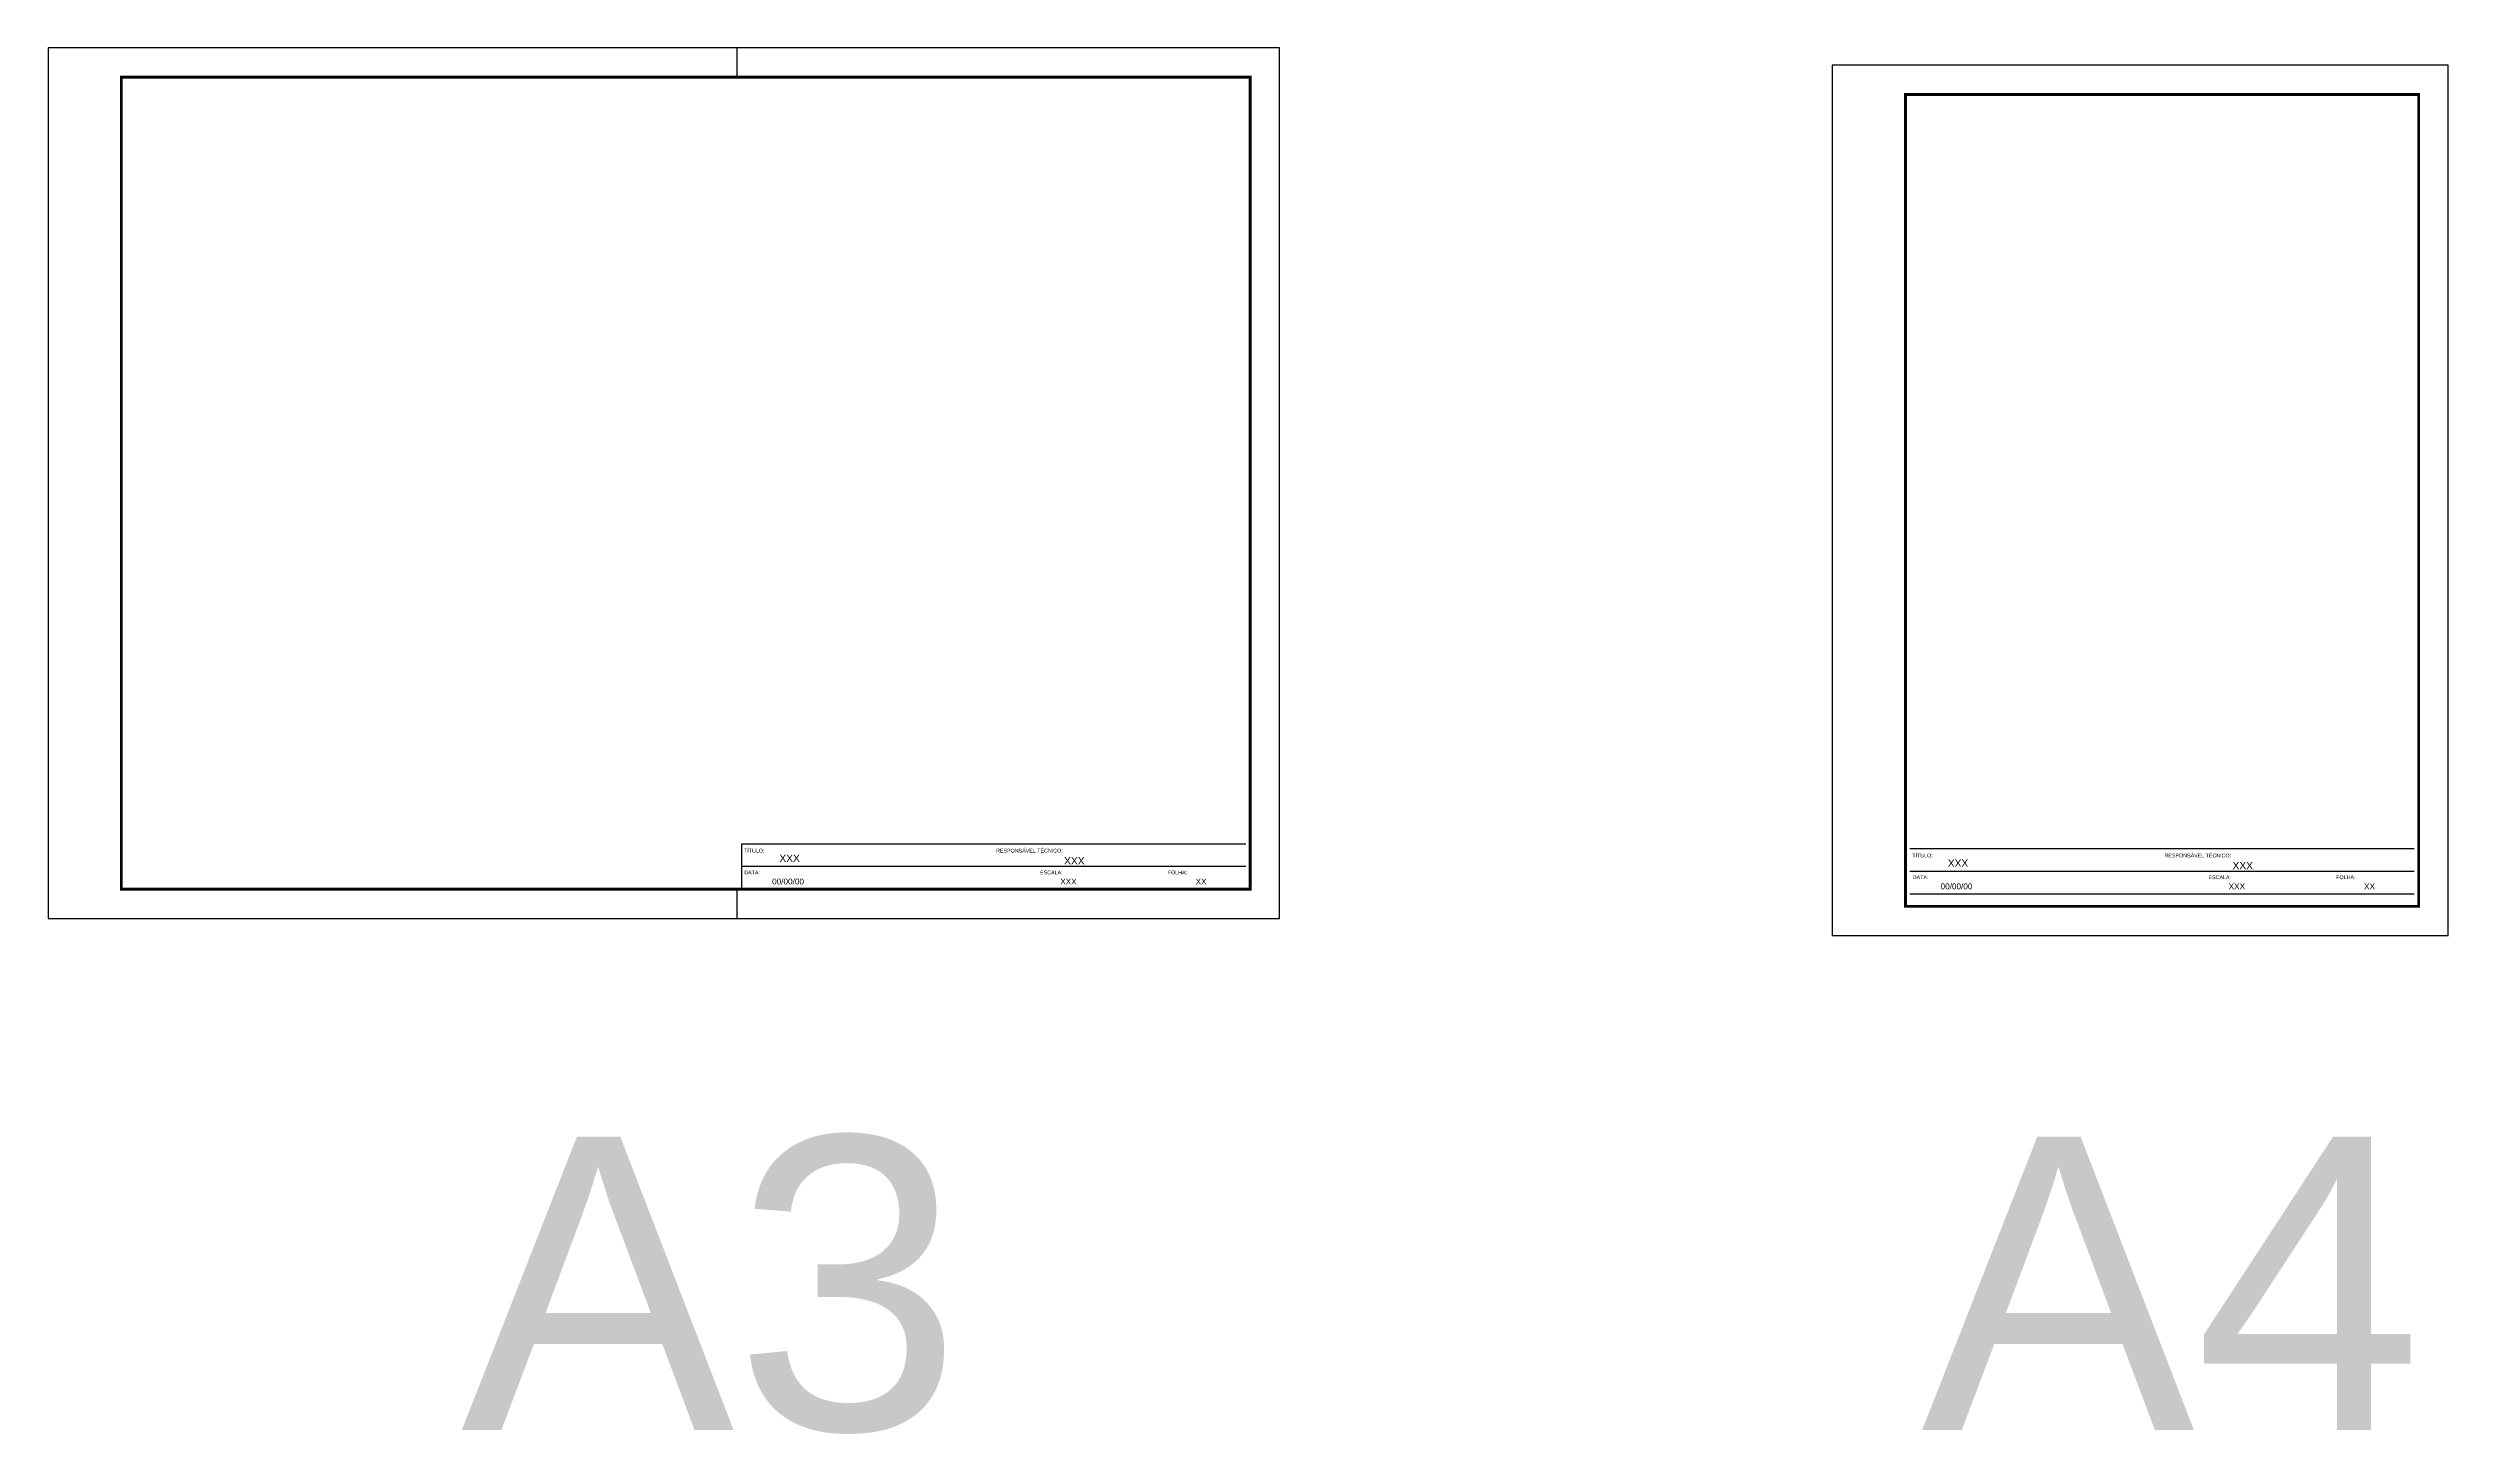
# Model space of a CAD drawing. Header units: millimetres. Extents: x 12832380469 to 12832384453, y 4973163149 to 4973164172.
# Drawn here: x 12832383635 to 12832384453, y 4973163149 to 4973163622 of the extents above; entities that cross this region are included whole.
import ezdxf

# ---------------------------------------------------------------- set-up
doc = ezdxf.new("R2010")
doc.units = ezdxf.units.MM
doc.layers.add('ARQ-FOLHA', color=7, linetype='Continuous')
doc.styles.add('arial', font='arial.ttf')
doc.styles.add('videoaula', font='arial.ttf', dxfattribs={"height": 20})

# ---------------------------------------------------------------- blocks, each defined once
blk = doc.blocks.new('FOLHA A3')
at = {"layer": 'ARQ-FOLHA'}
for p, q in [((420, 0), (0, 0)), ((0, 0), (0, -297)), ((235, -10), (235, 0)), ((420, -297), (420, 0)), ((235, -297), (235, -287)), ((0, -297), (420, -297))]:
    blk.add_line(p, q, dxfattribs=at)
at = {"layer": 'ARQ-FOLHA', "const_width": 1}
blk.add_lwpolyline([(410, -10), (25, -10), (25, -287), (410, -287), (410, -10)], dxfattribs=at)
blk = doc.blocks.new('FOLHA A4')
at = {"layer": 'ARQ-FOLHA'}
for p, q in [((210, 0), (0, 0)), ((0, 0), (0, -297)), ((210, -297), (210, 0)), ((0, -297), (210, -297))]:
    blk.add_line(p, q, dxfattribs=at)
at = {"layer": 'ARQ-FOLHA', "const_width": 1}
blk.add_lwpolyline([(200, -10), (25, -10), (25, -287), (200, -287), (200, -10)], dxfattribs=at)

msp = doc.modelspace()

# ---------------------------------------------------------------- linework, layer by layer
at = {"layer": 'ARQ-FOLHA'}
for p, q in [((12832384043.09935, 4973163350.645837), (12832383871.09935, 4973163350.645837)), ((12832383871.09935, 4973163350.645837), (12832383871.09935, 4973163335.245836)), ((12832384441.54986, 4973163348.99198), (12832384269.54986, 4973163348.99198)), ((12832384043.09935, 4973163342.945837), (12832383871.09935, 4973163342.945837)), ((12832384441.54986, 4973163341.291979), (12832384269.54986, 4973163341.291979)), ((12832384043.09935, 4973163335.245836), (12832383871.09935, 4973163335.245836)), ((12832384441.54986, 4973163333.591979), (12832384269.54986, 4973163333.591979)), ((12832384441.54986, 4973163333.591979), (12832384269.54986, 4973163333.591979))]:
    msp.add_line(p, q, dxfattribs=at)

# ---------------------------------------------------------------- block references
for name, p in [('FOLHA A3', (12832383634.59935, 4973163622.245836)), ('FOLHA A4', (12832384243.04986, 4973163616.402999))]:
    msp.add_blockref(name, p, dxfattribs=at)

# ---------------------------------------------------------------- texts
at = {"char_height": 100, "attachment_point": 1, "style": 'videoaula'}
for s, insert in [('A3', (12832383775.477011, 4973163250.77493)), ('A4', (12832384273.47928, 4973163250.77493))]:
    msp.add_mtext_dynamic_manual_height_columns(s, width=276.50874329, gutter_width=100, heights=[0], dxfattribs=dict(at, insert=insert))
at = {"layer": 'ARQ-FOLHA', "style": 'arial'}
for s, height, p in [('TÍTULO:', 1.3, (12832383871.932211, 4973163347.745854)), ('RESPONSÁVEL TÉCNICO:', 1.3, (12832383957.932211, 4973163347.745854)), ('DATA:', 1.3, (12832383872.039431, 4973163340.315188)), ('XXX', 2.5, (12832383884.009489, 4973163344.530972)), ('ESCALA:', 1.3, (12832383972.92803, 4973163340.316841)), ('XXX', 2.5, (12832383981.109921, 4973163343.690797)), ('FOLHA:', 1.3, (12832384016.486629, 4973163340.316841)), ('TÍTULO:', 1.3, (12832384270.382721, 4973163346.091997)), ('XXX', 2.5, (12832384282.459999, 4973163342.877115)), ('RESPONSÁVEL TÉCNICO:', 1.3, (12832384356.382721, 4973163346.091997)), ('XXX', 2.5, (12832384379.56044, 4973163342.03694)), ('00/00/00', 2, (12832383881.530149, 4973163336.861773)), ('XXX', 2, (12832383979.795321, 4973163336.863425)), ('XX', 2, (12832384025.97735, 4973163336.863425)), ('DATA:', 1.3, (12832384270.515779, 4973163338.662983)), ('00/00/00', 2, (12832384280.0065, 4973163335.209568)), ('ESCALA:', 1.3, (12832384371.37855, 4973163338.662984)), ('XXX', 2, (12832384378.24584, 4973163335.209568)), ('FOLHA:', 1.3, (12832384414.937149, 4973163338.662984)), ('XX', 2, (12832384424.42787, 4973163335.209568))]:
    msp.add_text(s, height=height, dxfattribs=at).set_placement(p)

doc.saveas('drawing.dxf')
